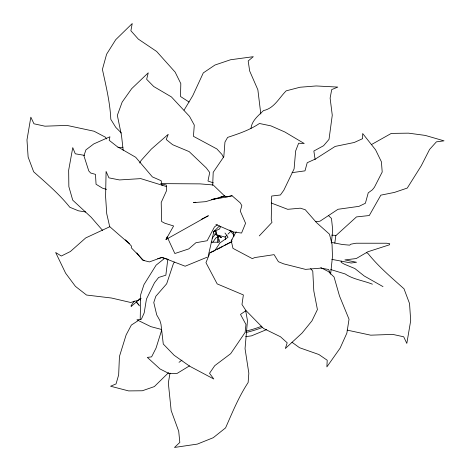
<?xml version="1.0" encoding="UTF-8"?>
<svg xmlns="http://www.w3.org/2000/svg" width="471" height="471" viewBox="0 0 471 471"><rect width="100%" height="100%" fill="white"/><g stroke="black" fill="none" stroke-linecap="round" stroke-linejoin="round"><path stroke-width="0.71" d="M140.211 319.309L140.682 294.669L143.979 284.596L156.084 265.185L164.591 258.373M212.674 185.356L213.204 172.315L223.813 156.731L224.95 142.083L227.623 137.397C238.703 133.723 249.601 130.126 259.433 123.49L270.907 125.869L284.873 132.004L304.225 143.514L298.638 143.225L295.641 150.973L294.092 168.895L283.813 190.237L280.386 195L271.69 196.036L271.249 219.092L271.973 222.4L259.28 235.889M217.319 242.088L217.59 235.182M331.354 243.036L332.697 230.054L331.484 218.462L328.369 215.482M167.817 259.168L165.845 275.199L158.645 277.443L154.488 282.765L146.463 299.032L144.185 312.921L141.347 319.25L136.931 319.815L150.879 326.65L161.524 329.464M334.804 243.201L335.841 235.347M170.013 373.114L168.33 382.947L171.161 410.541L178.715 431.265L179.822 442.434L174.494 447.45L197.337 444.1L213.263 437.706L225.568 427.892C232.391 412.449 238.779 396.694 248.129 382.546L248.835 373.191L245.044 348.664L247.475 320.574L245.65 310.554M250.978 128.395C251.814 120.641 258.349 115.636 263.519 110.55C274.181 108.418 279.091 97.838 286.203 90.838L300.027 87.235L316.206 85.957L337.801 87.088L331.708 89.59L330.118 98.127L332.267 115.224L329.017 139.375L323.583 145.722L313.863 151.02L315.123 159.569M208.2 256.124L213.852 231.555L214.582 230.307M161.7 330.03L156.042 348.104L151.597 356.871L147.335 357.401L160.005 368.952L169.277 373.686L177.137 373.391L189.525 365.849M232.079 241.458L210.031 252.715L205.962 262.671L217.184 283.901L243.372 294.928L241.982 304.49L245.85 310.43L263.501 328.44L280.498 336.771L287.192 342.8L285.349 348.511L302.076 333.038L311.961 320.833L317.419 309.577L313.81 290.96L312.779 271.208L310.619 268.547M201.182 219.421L208.382 215.73L165.992 239.486L167.14 236.866L174.841 253.528L188.806 248.888L195.895 242.736L207.152 240.728L214.464 226.934L217.414 224.744M220.728 226.304L219.539 228.988L213.852 231.555L213.228 232.851M271.249 202.995L287.71 209.318L300.321 208.176L305.273 209.73L316.559 222.653L329.441 234.146L332.026 244.007L332.479 256.477L330.607 274.175L328.628 269.494L321.01 268.111L305.52 269.377L283.725 263.878L278.408 261.717L274.098 254.646L254.787 257.56L252.332 258.632L232.974 248.358L231.237 240.699L236.207 231.72M165.992 239.486L173.616 225.974L164.85 223.242L161.612 221.511L161.212 202.459L166.493 190.79L166.404 185.068L160.617 183.619L200.098 183.878L213.21 184.973L224.59 195.971L227.205 196.896L232.05 195.753L240.269 202.883L241.853 205.656L240.281 211.079L245.574 223.272L241.576 233.045L232.857 231.926L215.871 224.443M139.663 163.001L141.123 160.476L151.291 149.142L168.229 134.329L166.216 139.522L172.639 144.709L189.177 151.621L206.263 167.9L209.707 172.521L207.976 181.041L213.41 182.895M184.073 110.149L192.757 95.707L203.295 72.905L214.964 65.027L230.525 59.764L253.28 56.685L248.188 60.983L249.665 70.997L257.861 89.773L260.816 114.029M214.711 250.755L220.045 242.836L228.035 237.237L224.997 233.01M134.329 301.057L131.085 305.726L131.15 306.486L140.435 298.508M212.768 242.312L215.959 237.796L218.974 236.625M212.127 238.226L215.694 233.893M174.558 262.111L173.552 263.171L166.675 283.801L155.807 296.324L153.776 302.506L156.737 314.928L159.863 320.468L160.982 324.231L163.278 344.042L174.14 355.275L189.837 366.303L213.787 379.002L209.53 373.291L214.752 365.661L230.684 353.68L245.12 332.426L245.968 324.49L240.498 314.428L245.903 310.689M168.612 372.602L154.347 386.585L142.348 390.765L128.618 390.912L110.579 386.226L116.049 383.918L118.657 374.887L119.44 356.476L126.116 334.958L131.35 325.072L138.439 320.463M227.051 235.058L225.044 237.066L216.819 234.87L215.718 230.761M228.052 234.052L231.061 231.043L230.537 231.149L233.869 235.047M213.852 231.555L219.521 225.897M231.237 240.699L232.144 239.804M179.021 362.305L181.959 360.162M141.135 298.267L138.115 300.262L130.673 302.482L111.468 298.013L86.529 295.04L75.431 286.368L65.616 273.198L55.655 252.509L61.312 256.024L70.385 251.52L85.704 237.932L109.82 226.71M371.319 144.65L391.307 133.399L408.522 133.158L425.266 135.412L444.029 140.847L436.393 141.859L429.564 149.46L421.233 165.827L407.262 188.07L394.504 192.404L380.833 195.159L369.282 215.53L356.476 216.919L336.129 235.412L331.796 235.141M217.29 249.383L223.083 246.304M224.373 245.615L231.455 241.847M210.031 252.715L214.046 251.037M266.745 329.535L251.432 335.876L245.721 336.63M207.37 257.101L185.156 266.215L162.106 257.343L149.378 261.917L143.573 260.445L131.238 247.734L131.486 246.139L129.342 243.772L109.696 226.628L106.74 213.769L105.598 196.654L106.087 171.438L108.936 177.855L119.469 179.94L140.776 178.621L166.393 186.54M157.661 258.661L161.9 257.596L168.118 259.386M220.999 196.743L224.59 195.971L205.662 201.659L193.722 202.607L195.159 202.3M212.527 199.245L219.033 198.079M220.481 197.82L221.923 197.561M225.538 196.913L232.05 195.753M193.722 202.607L195.859 202.242M211.532 199.569L227.205 196.896M292.055 172.657L304.984 170.855L307.216 162.719L315.47 158.986L335.158 146.422L354.245 142.489L362.641 138.645L362.688 133.54L375.57 149.802L381.416 161.812L382.205 172.021L374.398 187.281L372.373 189.825L368.245 192.839L365.384 203.26L359.008 206.339L338.013 209.283L319.962 221.211L315.641 221.717M117.862 147.535L122.949 147.252M211.096 242.153L219.056 242.271L218.285 235.241L221.435 237.661L214.8 234.164M85.698 211.985L78.492 210.82L69.808 207.258C59.246 193.993 46.235 183.048 33.659 171.785L28.13 157.055L26.971 139.928L30.839 117.173L33.959 123.785L44.928 126.187L66.97 125.404L94.094 131.238L105.445 137.208L106.67 138.974M84.544 155.365L75.272 153.799L72.758 147.629L68.66 170.219L68.854 186.646L72.74 200.181L91.168 217.249L102.684 230.513M331.855 259.374L351.172 263.018L356.529 262.265L344.884 259.91L356.253 258.55L367.898 251.755L389.517 244.785L389.723 243.748L386.632 243.23L355.999 243.224L350.919 244.172L349.617 245.155L342.482 244.526L331.178 242.33M144.509 260.498L142.548 260.104L136.826 252.898M347.139 330.112L370.695 335.175L392.732 334.392L403.7 336.794L406.82 343.406L410.694 320.651L409.535 303.524L404 288.794C391.425 277.531 378.419 266.586 367.851 253.327L366.515 252.774M330.724 269.553L345.19 273.963C353.185 279.397 363.488 280.592 372.39 284.184M106.534 189.389L102.437 188.141L96.055 184.261L95.483 174.376L90.668 173.022L88.778 170.938L83.915 155.766L85.946 149.855L93.776 143.914L109.931 136.778L109.19 140.299L117.061 146.493L135.695 157.267L152.369 176.89L161.129 180.705L162.059 185.444M214.923 233.787L216.866 234.629M320.798 267.61L328.511 271.62L334.069 277.036L339.503 295.988L349.035 319.232L346.856 333.144L340.121 348.128L326.886 366.891L327.21 360.238L318.861 354.504L299.538 347.722L291.973 342.24M383 286.621L364.213 275.977L354.846 268.529L344.389 264.219L341.198 262.376L341.198 261.146M229.754 230.095L232.857 231.926M189.071 102.03L180.505 96.496L180.817 83.614L175.135 72.11L156.625 51.445L138.333 39.122L130.873 30.739L132.233 23.55L115.725 39.688L106.599 54.224L102.413 69.396C105.969 85.899 110.061 102.395 110.809 119.334L115.742 127.323L121.394 133.022M215.059 230.937L216.136 231.72M138.951 304.943L136.466 302.323M125.433 239.78L129.578 243.748M136.402 301.876L139.475 305.879M223.572 157.638L221.923 154.411L216.89 148.948L193.446 136.325L194.287 125.074L189.519 116.372L171.397 96.902L153.734 86.534L146.652 79.299L148.247 72.828L131.65 88.695L122.154 102.101L117.338 115.33L121.547 135.795L123.184 150.331M215 230.26L216.242 233.433M225.114 236.795L225.727 239.539M218.986 239.421L219.192 241.517M233.557 232.179L233.857 236.554M262.677 327.31A111.315 111.315 0 0 1 246.027 332.479M140.205 300.033A111.315 111.315 0 0 1 139.222 298.967M261.788 326.185A109.943 109.943 0 0 1 246.333 331.001"/></g></svg>
